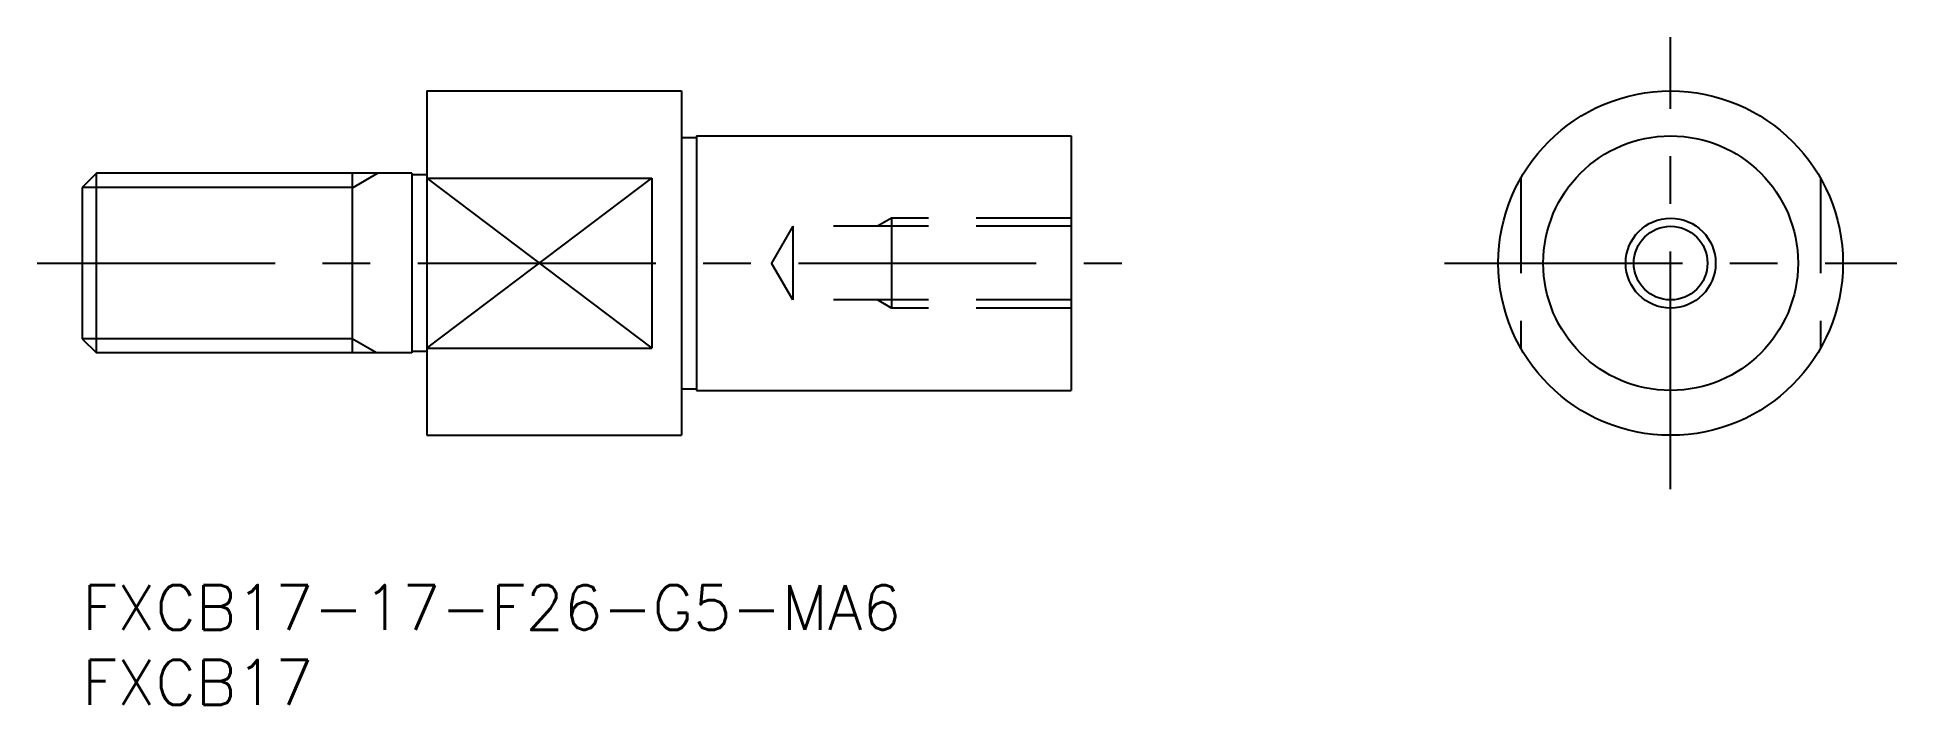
# Model space of a CAD drawing. Extents: x -3 to 121, y -8 to 37.
import ezdxf

# ---------------------------------------------------------------- set-up
doc = ezdxf.new("R2010")
doc.units = 0
doc.header["$LTSCALE"] = 0.5
doc.linetypes.add('CENTER', pattern=[50.8, 31.75, -6.35, 6.35, -6.35])
doc.linetypes.add('DASHED', pattern=[19.05, 12.7, -6.35])
for name, color, linetype in [('MSM_CENTER', 1, 'CENTER'), ('MSM_CONTINUOUS', 7, 'CONTINUOUS'), ('MSM_DASHED', 4, 'DASHED'), ('MSM_NARROW', 5, 'CONTINUOUS'), ('MSM_PART_NUMBER', 7, 'CONTINUOUS')]:
    doc.layers.add(name, color=color, linetype=linetype)
doc.styles.get("Standard").update_dxf_attribs({"font": 'txt.shx', "height": 3, "bigfont": 'bigfont.shx'})

# ---------------------------------------------------------------- blocks, each defined once
blk = doc.blocks.new('*U3')
at = {"layer": 'MSM_PART_NUMBER'}
blk.add_text('FXCB17-17-F26-G5-MA6', height=3, dxfattribs=at).set_placement((0, -3))
blk = doc.blocks.new('*U4')
at = {"layer": 'MSM_PART_NUMBER'}
blk.add_text('FXCB17', height=3, dxfattribs=at).set_placement((0, -8))

msp = doc.modelspace()

# ---------------------------------------------------------------- linework, layer by layer
at = {"layer": 'MSM_CENTER'}
for p, q in [((106, 6.41), (106, 36.59)), ((-3.01, 21.5), (69.38, 21.5)), ((90.91, 21.5), (121.09, 21.5))]:
    msp.add_line(p, q, dxfattribs=at)
at = {"layer": 'MSM_CONTINUOUS'}
for p, q in [((23, 33), (23, 10)), ((23, 33), (40, 33)), ((40, 33), (40, 10)), ((40, 29.9), (41, 29.9)), ((41, 30), (66, 30)), ((41, 30), (41, 13)), ((66, 30), (66, 13)), ((0.95, 27.5), (0, 26.55)), ((22, 27.5), (0.95, 27.5)), ((0.95, 15.5), (0.95, 27.5)), ((18, 27.44), (18, 15.56)), ((22, 27.5), (22, 15.5)), ((23, 27.4), (22, 27.4)), ((0, 26.55), (0, 16.45)), ((23, 27.18), (38, 27.18)), ((38, 27.18), (38, 15.82)), ((0, 16.45), (0.95, 15.5)), ((22, 15.5), (0.95, 15.5)), ((23, 15.6), (22, 15.6)), ((23, 15.82), (38, 15.82)), ((40, 13.1), (41, 13.1)), ((41, 13), (66, 13)), ((23, 10), (40, 10))]:
    msp.add_line(p, q, dxfattribs=at)
for radius in [11.5, 8.5, 2.46]:
    msp.add_circle((106, 21.5), radius, dxfattribs=at)
at = {"layer": 'MSM_DASHED'}
for p, q in [((96, 27.18), (96, 15.82)), ((116, 27.18), (116, 15.82)), ((47.42, 23.96), (46, 21.5)), ((66, 23.96), (47.42, 23.96)), ((47.42, 23.96), (47.42, 19.04)), ((54, 24.5), (53.06, 23.96)), ((66, 24.5), (54, 24.5)), ((54, 24.5), (54, 18.5)), ((47.42, 19.04), (46, 21.5)), ((66, 19.04), (47.42, 19.04)), ((54, 18.5), (53.06, 19.04)), ((66, 18.5), (54, 18.5))]:
    msp.add_line(p, q, dxfattribs=at)
at = {"layer": 'MSM_NARROW'}
for p, q in [((19.73, 27.5), (18, 26.5)), ((18, 26.55), (0, 26.55)), ((23, 27.18), (38, 15.82)), ((23, 15.82), (38, 27.18)), ((18, 16.45), (0, 16.45)), ((19.64, 15.5), (18, 16.45))]:
    msp.add_line(p, q, dxfattribs=at)
msp.add_circle((106, 21.5), 3, dxfattribs=at)

# ---------------------------------------------------------------- block references
at = {"layer": 'MSM_CONTINUOUS'}
for name in ['*U3', '*U4']:
    msp.add_blockref(name, (0, 0), dxfattribs=at)

doc.saveas('drawing.dxf')
